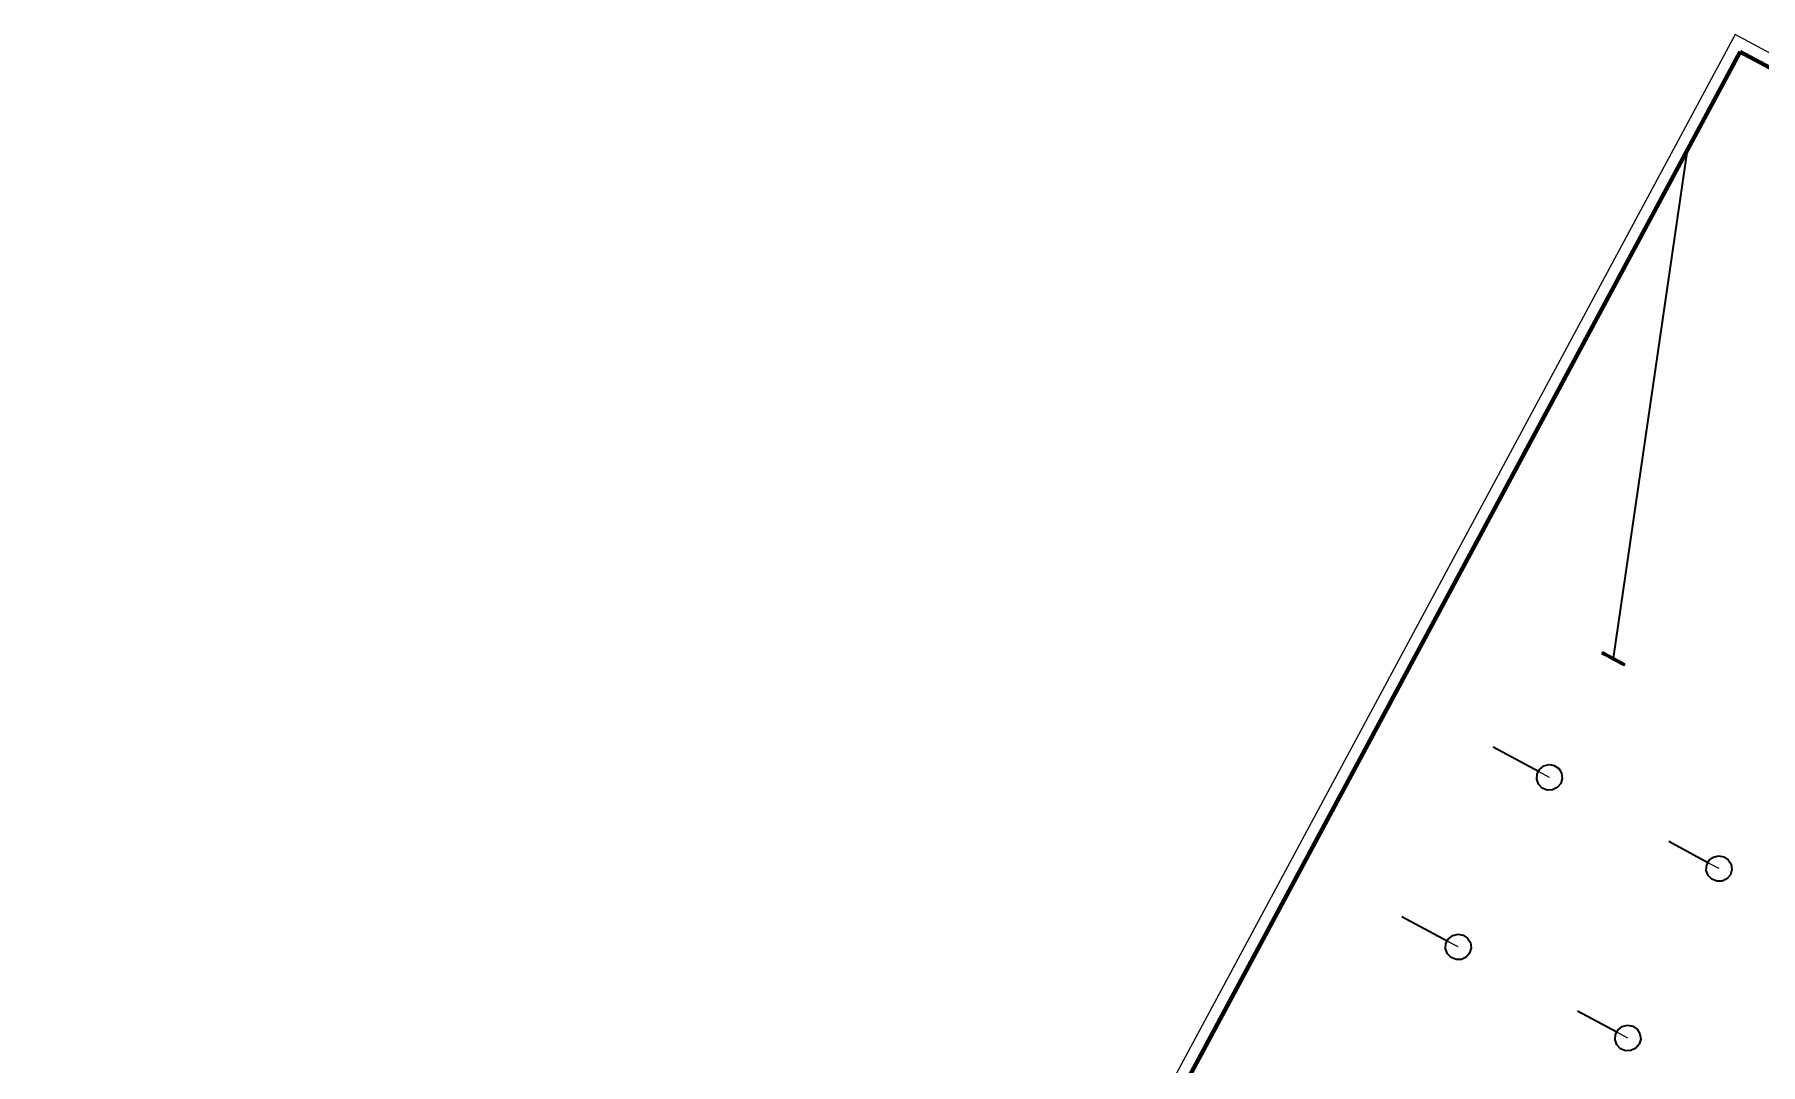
# Model space of a CAD drawing. Header units: metres. Extents: x 2711799 to 2711985, y 1236908 to 1237087.
# Drawn here: x 2711799.3 to 2711812.75, y 1236944.8 to 1236952.82 of the extents above; entities that cross this region are included whole.
import ezdxf

# ---------------------------------------------------------------- set-up
doc = ezdxf.new("R2010")
doc.units = ezdxf.units.M
doc.linetypes.add('AUSGEZOGEN', pattern=[0])
doc.linetypes.add('VERDECKT2_S2', pattern=[0.18, 0.1, -0.08])
for name, color, linetype, lineweight in [('XR$9$Beton Ansicht', 7, 'AUSGEZOGEN', 35), ('XR$9$Beton verdeckt vorne', 7, 'VERDECKT2_S2', 25), ('XR$9$STANDARD_1', 7, 'AUSGEZOGEN', 13)]:
    doc.layers.add(name, color=color, linetype=linetype, lineweight=lineweight)

msp = doc.modelspace()

# ---------------------------------------------------------------- linework, layer by layer
at = {"layer": 'XR$9$Beton Ansicht', "transparency": 33554687}
for p, q in [((2711811.6029, 1236947.9634, 640.05), (2711812.1778, 1236951.9219, 640.05)), ((2711811.5168, 1236948.0097, 640.05), (2711811.5121, 1236948.0009, 640.05)), ((2711811.5121, 1236948.0009, 640.05), (2711811.527, 1236947.9929, 640.05)), ((2711811.5317, 1236948.0017, 640.05), (2711811.5168, 1236948.0097, 640.05)), ((2711811.5317, 1236948.0017, 640.05), (2711811.527, 1236947.9929, 640.05)), ((2711811.527, 1236947.9929, 640.05), (2711811.5542, 1236947.9782, 640.05)), ((2711811.5589, 1236947.987, 640.05), (2711811.5317, 1236948.0017, 640.05)), ((2711811.5589, 1236947.987, 640.05), (2711811.5542, 1236947.9782, 640.05)), ((2711811.5542, 1236947.9782, 640.05), (2711811.589, 1236947.9595, 640.05)), ((2711811.5938, 1236947.9683, 640.05), (2711811.5589, 1236947.987, 640.05)), ((2711811.5938, 1236947.9683, 640.05), (2711811.589, 1236947.9595, 640.05)), ((2711811.589, 1236947.9595, 640.05), (2711811.6254, 1236947.9399, 640.05)), ((2711811.6302, 1236947.9487, 640.05), (2711811.5938, 1236947.9683, 640.05)), ((2711811.6302, 1236947.9487, 640.05), (2711811.6254, 1236947.9399, 640.05)), ((2711811.6254, 1236947.9399, 640.05), (2711811.6572, 1236947.9229, 640.05)), ((2711811.6619, 1236947.9317, 640.05), (2711811.6302, 1236947.9487, 640.05)), ((2711811.6619, 1236947.9317, 640.05), (2711811.6572, 1236947.9229, 640.05)), ((2711811.6572, 1236947.9229, 640.05), (2711811.6787, 1236947.9113, 640.05)), ((2711811.6834, 1236947.9201, 640.05), (2711811.6619, 1236947.9317, 640.05)), ((2711811.6834, 1236947.9201, 640.05), (2711811.6787, 1236947.9113, 640.05)), ((2711811.6787, 1236947.9113, 640.05), (2711811.6863, 1236947.9072, 640.05)), ((2711811.691, 1236947.916, 640.05), (2711811.6834, 1236947.9201, 640.05)), ((2711811.6863, 1236947.9072, 640.05), (2711811.691, 1236947.916, 640.05)), ((2711811.0171, 1236947.0802, 640.05), (2711810.6636, 1236947.2702, 640.05)), ((2711811.0072, 1236947.0619, 640.05), (2711811.0269, 1236947.0985, 640.05)), ((2711811.0269, 1236947.0985, 640.05), (2711811.0598, 1236947.124, 640.05)), ((2711811.0598, 1236947.124, 640.05), (2711811.1002, 1236947.1338, 640.05)), ((2711811.1002, 1236947.1338, 640.05), (2711811.1411, 1236947.1264, 640.05)), ((2711811.1411, 1236947.1264, 640.05), (2711811.1755, 1236947.103, 640.05)), ((2711811.1755, 1236947.103, 640.05), (2711811.1974, 1236947.0676, 640.05)), ((2711811.0041, 1236947.0204, 640.05), (2711811.0072, 1236947.0619, 640.05)), ((2711811.0182, 1236946.9813, 640.05), (2711811.0041, 1236947.0204, 640.05)), ((2711811.0469, 1236946.9512, 640.05), (2711811.0182, 1236946.9813, 640.05)), ((2711811.1913, 1236946.9865, 640.05), (2711811.1644, 1236946.9548, 640.05)), ((2711811.203, 1236947.0264, 640.05), (2711811.1913, 1236946.9865, 640.05)), ((2711811.1974, 1236947.0676, 640.05), (2711811.203, 1236947.0264, 640.05)), ((2711811.0854, 1236946.9355, 640.05), (2711811.0469, 1236946.9512, 640.05)), ((2711811.127, 1236946.9367, 640.05), (2711811.0854, 1236946.9355, 640.05)), ((2711811.1644, 1236946.9548, 640.05), (2711811.127, 1236946.9367, 640.05)), ((2711812.3382, 1236946.3699, 640.05), (2711812.0329, 1236946.5341, 640.05)), ((2711812.381, 1236946.4137, 640.05), (2711812.4214, 1236946.4235, 640.05)), ((2711812.4214, 1236946.4235, 640.05), (2711812.4623, 1236946.4161, 640.05)), ((2711812.3253, 1236946.3101, 640.05), (2711812.3284, 1236946.3516, 640.05)), ((2711812.3393, 1236946.271, 640.05), (2711812.3253, 1236946.3101, 640.05)), ((2711812.3284, 1236946.3516, 640.05), (2711812.3481, 1236946.3882, 640.05)), ((2711812.3481, 1236946.3882, 640.05), (2711812.381, 1236946.4137, 640.05)), ((2711812.4623, 1236946.4161, 640.05), (2711812.4967, 1236946.3927, 640.05)), ((2711812.4967, 1236946.3927, 640.05), (2711812.5185, 1236946.3573, 640.05)), ((2711812.5241, 1236946.3161, 640.05), (2711812.5125, 1236946.2762, 640.05)), ((2711812.5185, 1236946.3573, 640.05), (2711812.5241, 1236946.3161, 640.05)), ((2711812.3681, 1236946.2409, 640.05), (2711812.3393, 1236946.271, 640.05)), ((2711812.4066, 1236946.2252, 640.05), (2711812.3681, 1236946.2409, 640.05)), ((2711812.4481, 1236946.2264, 640.05), (2711812.4066, 1236946.2252, 640.05)), ((2711812.4856, 1236946.2445, 640.05), (2711812.4481, 1236946.2264, 640.05)), ((2711812.5125, 1236946.2762, 640.05), (2711812.4856, 1236946.2445, 640.05)), ((2711810.3068, 1236945.759, 640.05), (2711809.9533, 1236945.9491, 640.05)), ((2711810.2969, 1236945.7407, 640.05), (2711810.3166, 1236945.7774, 640.05)), ((2711810.3166, 1236945.7774, 640.05), (2711810.3495, 1236945.8028, 640.05)), ((2711810.3495, 1236945.8028, 640.05), (2711810.3899, 1236945.8127, 640.05)), ((2711810.3899, 1236945.8127, 640.05), (2711810.4308, 1236945.8053, 640.05)), ((2711810.4308, 1236945.8053, 640.05), (2711810.4652, 1236945.7819, 640.05)), ((2711810.4652, 1236945.7819, 640.05), (2711810.4871, 1236945.7465, 640.05)), ((2711810.4871, 1236945.7465, 640.05), (2711810.4927, 1236945.7053, 640.05)), ((2711810.2938, 1236945.6993, 640.05), (2711810.2969, 1236945.7407, 640.05)), ((2711810.3079, 1236945.6601, 640.05), (2711810.2938, 1236945.6993, 640.05)), ((2711810.3366, 1236945.6301, 640.05), (2711810.3079, 1236945.6601, 640.05)), ((2711810.3751, 1236945.6143, 640.05), (2711810.3366, 1236945.6301, 640.05)), ((2711810.4167, 1236945.6156, 640.05), (2711810.3751, 1236945.6143, 640.05)), ((2711810.4541, 1236945.6336, 640.05), (2711810.4167, 1236945.6156, 640.05)), ((2711810.481, 1236945.6654, 640.05), (2711810.4541, 1236945.6336, 640.05)), ((2711810.4927, 1236945.7053, 640.05), (2711810.481, 1236945.6654, 640.05)), ((2711811.6279, 1236945.0487, 640.05), (2711811.3226, 1236945.2129, 640.05)), ((2711811.6378, 1236945.067, 640.05), (2711811.6707, 1236945.0925, 640.05)), ((2711811.6707, 1236945.0925, 640.05), (2711811.7111, 1236945.1024, 640.05)), ((2711811.7111, 1236945.1024, 640.05), (2711811.752, 1236945.095, 640.05)), ((2711811.752, 1236945.095, 640.05), (2711811.7863, 1236945.0715, 640.05)), ((2711811.615, 1236944.989, 640.05), (2711811.6181, 1236945.0304, 640.05)), ((2711811.629, 1236944.9498, 640.05), (2711811.615, 1236944.989, 640.05)), ((2711811.6181, 1236945.0304, 640.05), (2711811.6378, 1236945.067, 640.05)), ((2711811.6578, 1236944.9198, 640.05), (2711811.629, 1236944.9498, 640.05)), ((2711811.8022, 1236944.9551, 640.05), (2711811.7753, 1236944.9233, 640.05)), ((2711811.7863, 1236945.0715, 640.05), (2711811.8082, 1236945.0362, 640.05)), ((2711811.8138, 1236944.995, 640.05), (2711811.8022, 1236944.9551, 640.05)), ((2711811.8082, 1236945.0362, 640.05), (2711811.8138, 1236944.995, 640.05)), ((2711811.6963, 1236944.904, 640.05), (2711811.6578, 1236944.9198, 640.05)), ((2711811.7378, 1236944.9053, 640.05), (2711811.6963, 1236944.904, 640.05)), ((2711811.7753, 1236944.9233, 640.05), (2711811.7378, 1236944.9053, 640.05))]:
    msp.add_line(p, q, dxfattribs=at)
at = {"layer": 'XR$9$Beton Ansicht', "color": 7, "linetype": 'AUSGEZOGEN', "lineweight": 35, "transparency": 33554687}
for p, q in [((2711811.6029, 1236947.9634, 640.05), (2711812.1778, 1236951.9219, 640.05)), ((2711811.5168, 1236948.0097, 640.05), (2711811.5121, 1236948.0009, 640.05)), ((2711811.5121, 1236948.0009, 640.05), (2711811.527, 1236947.9929, 640.05)), ((2711811.5317, 1236948.0017, 640.05), (2711811.5168, 1236948.0097, 640.05)), ((2711811.5317, 1236948.0017, 640.05), (2711811.527, 1236947.9929, 640.05)), ((2711811.527, 1236947.9929, 640.05), (2711811.5542, 1236947.9782, 640.05)), ((2711811.5589, 1236947.987, 640.05), (2711811.5317, 1236948.0017, 640.05)), ((2711811.5589, 1236947.987, 640.05), (2711811.5542, 1236947.9782, 640.05)), ((2711811.5542, 1236947.9782, 640.05), (2711811.589, 1236947.9595, 640.05)), ((2711811.5938, 1236947.9683, 640.05), (2711811.5589, 1236947.987, 640.05)), ((2711811.5938, 1236947.9683, 640.05), (2711811.589, 1236947.9595, 640.05)), ((2711811.589, 1236947.9595, 640.05), (2711811.6254, 1236947.9399, 640.05)), ((2711811.6302, 1236947.9487, 640.05), (2711811.5938, 1236947.9683, 640.05)), ((2711811.6302, 1236947.9487, 640.05), (2711811.6254, 1236947.9399, 640.05)), ((2711811.6254, 1236947.9399, 640.05), (2711811.6572, 1236947.9229, 640.05)), ((2711811.6619, 1236947.9317, 640.05), (2711811.6302, 1236947.9487, 640.05)), ((2711811.6619, 1236947.9317, 640.05), (2711811.6572, 1236947.9229, 640.05)), ((2711811.6572, 1236947.9229, 640.05), (2711811.6787, 1236947.9113, 640.05)), ((2711811.6834, 1236947.9201, 640.05), (2711811.6619, 1236947.9317, 640.05)), ((2711811.6834, 1236947.9201, 640.05), (2711811.6787, 1236947.9113, 640.05)), ((2711811.6787, 1236947.9113, 640.05), (2711811.6863, 1236947.9072, 640.05)), ((2711811.691, 1236947.916, 640.05), (2711811.6834, 1236947.9201, 640.05)), ((2711811.6863, 1236947.9072, 640.05), (2711811.691, 1236947.916, 640.05)), ((2711811.0171, 1236947.0802, 640.05), (2711810.6636, 1236947.2702, 640.05)), ((2711811.0072, 1236947.0619, 640.05), (2711811.0269, 1236947.0985, 640.05)), ((2711811.0269, 1236947.0985, 640.05), (2711811.0598, 1236947.124, 640.05)), ((2711811.0598, 1236947.124, 640.05), (2711811.1002, 1236947.1338, 640.05)), ((2711811.1002, 1236947.1338, 640.05), (2711811.1411, 1236947.1264, 640.05)), ((2711811.1411, 1236947.1264, 640.05), (2711811.1755, 1236947.103, 640.05)), ((2711811.1755, 1236947.103, 640.05), (2711811.1974, 1236947.0676, 640.05)), ((2711811.0041, 1236947.0204, 640.05), (2711811.0072, 1236947.0619, 640.05)), ((2711811.0182, 1236946.9813, 640.05), (2711811.0041, 1236947.0204, 640.05)), ((2711811.0469, 1236946.9512, 640.05), (2711811.0182, 1236946.9813, 640.05)), ((2711811.1913, 1236946.9865, 640.05), (2711811.1644, 1236946.9548, 640.05)), ((2711811.203, 1236947.0264, 640.05), (2711811.1913, 1236946.9865, 640.05)), ((2711811.1974, 1236947.0676, 640.05), (2711811.203, 1236947.0264, 640.05)), ((2711811.0854, 1236946.9355, 640.05), (2711811.0469, 1236946.9512, 640.05)), ((2711811.127, 1236946.9367, 640.05), (2711811.0854, 1236946.9355, 640.05)), ((2711811.1644, 1236946.9548, 640.05), (2711811.127, 1236946.9367, 640.05)), ((2711812.3382, 1236946.3699, 640.05), (2711812.0329, 1236946.5341, 640.05)), ((2711812.381, 1236946.4137, 640.05), (2711812.4214, 1236946.4235, 640.05)), ((2711812.4214, 1236946.4235, 640.05), (2711812.4623, 1236946.4161, 640.05)), ((2711812.3253, 1236946.3101, 640.05), (2711812.3284, 1236946.3516, 640.05)), ((2711812.3393, 1236946.271, 640.05), (2711812.3253, 1236946.3101, 640.05)), ((2711812.3284, 1236946.3516, 640.05), (2711812.3481, 1236946.3882, 640.05)), ((2711812.3481, 1236946.3882, 640.05), (2711812.381, 1236946.4137, 640.05)), ((2711812.4623, 1236946.4161, 640.05), (2711812.4967, 1236946.3927, 640.05)), ((2711812.4967, 1236946.3927, 640.05), (2711812.5185, 1236946.3573, 640.05)), ((2711812.5241, 1236946.3161, 640.05), (2711812.5125, 1236946.2762, 640.05)), ((2711812.5185, 1236946.3573, 640.05), (2711812.5241, 1236946.3161, 640.05)), ((2711812.3681, 1236946.2409, 640.05), (2711812.3393, 1236946.271, 640.05)), ((2711812.4066, 1236946.2252, 640.05), (2711812.3681, 1236946.2409, 640.05)), ((2711812.4481, 1236946.2264, 640.05), (2711812.4066, 1236946.2252, 640.05)), ((2711812.4856, 1236946.2445, 640.05), (2711812.4481, 1236946.2264, 640.05)), ((2711812.5125, 1236946.2762, 640.05), (2711812.4856, 1236946.2445, 640.05)), ((2711810.3068, 1236945.759, 640.05), (2711809.9533, 1236945.9491, 640.05)), ((2711810.2969, 1236945.7407, 640.05), (2711810.3166, 1236945.7774, 640.05)), ((2711810.3166, 1236945.7774, 640.05), (2711810.3495, 1236945.8028, 640.05)), ((2711810.3495, 1236945.8028, 640.05), (2711810.3899, 1236945.8127, 640.05)), ((2711810.3899, 1236945.8127, 640.05), (2711810.4308, 1236945.8053, 640.05)), ((2711810.4308, 1236945.8053, 640.05), (2711810.4652, 1236945.7819, 640.05)), ((2711810.4652, 1236945.7819, 640.05), (2711810.4871, 1236945.7465, 640.05)), ((2711810.4871, 1236945.7465, 640.05), (2711810.4927, 1236945.7053, 640.05)), ((2711810.2938, 1236945.6993, 640.05), (2711810.2969, 1236945.7407, 640.05)), ((2711810.3079, 1236945.6601, 640.05), (2711810.2938, 1236945.6993, 640.05)), ((2711810.3366, 1236945.6301, 640.05), (2711810.3079, 1236945.6601, 640.05)), ((2711810.3751, 1236945.6143, 640.05), (2711810.3366, 1236945.6301, 640.05)), ((2711810.4167, 1236945.6156, 640.05), (2711810.3751, 1236945.6143, 640.05)), ((2711810.4541, 1236945.6336, 640.05), (2711810.4167, 1236945.6156, 640.05)), ((2711810.481, 1236945.6654, 640.05), (2711810.4541, 1236945.6336, 640.05)), ((2711810.4927, 1236945.7053, 640.05), (2711810.481, 1236945.6654, 640.05)), ((2711811.6279, 1236945.0487, 640.05), (2711811.3226, 1236945.2129, 640.05)), ((2711811.6378, 1236945.067, 640.05), (2711811.6707, 1236945.0925, 640.05)), ((2711811.6707, 1236945.0925, 640.05), (2711811.7111, 1236945.1024, 640.05)), ((2711811.7111, 1236945.1024, 640.05), (2711811.752, 1236945.095, 640.05)), ((2711811.752, 1236945.095, 640.05), (2711811.7863, 1236945.0715, 640.05)), ((2711811.615, 1236944.989, 640.05), (2711811.6181, 1236945.0304, 640.05)), ((2711811.629, 1236944.9498, 640.05), (2711811.615, 1236944.989, 640.05)), ((2711811.6181, 1236945.0304, 640.05), (2711811.6378, 1236945.067, 640.05)), ((2711811.6578, 1236944.9198, 640.05), (2711811.629, 1236944.9498, 640.05)), ((2711811.8022, 1236944.9551, 640.05), (2711811.7753, 1236944.9233, 640.05)), ((2711811.7863, 1236945.0715, 640.05), (2711811.8082, 1236945.0362, 640.05)), ((2711811.8138, 1236944.995, 640.05), (2711811.8022, 1236944.9551, 640.05)), ((2711811.8082, 1236945.0362, 640.05), (2711811.8138, 1236944.995, 640.05)), ((2711811.6963, 1236944.904, 640.05), (2711811.6578, 1236944.9198, 640.05)), ((2711811.7378, 1236944.9053, 640.05), (2711811.6963, 1236944.904, 640.05)), ((2711811.7753, 1236944.9233, 640.05), (2711811.7378, 1236944.9053, 640.05))]:
    msp.add_line(p, q, dxfattribs=at)
at = {"layer": 'XR$9$Beton verdeckt vorne', "transparency": 33554687}
for p, q in [((2711811.1032, 1236947.0339, 640.05), (2711811.0171, 1236947.0802, 640.05)), ((2711812.4243, 1236946.3236, 640.05), (2711812.3382, 1236946.3699, 640.05)), ((2711810.3928, 1236945.7128, 640.05), (2711810.3068, 1236945.759, 640.05)), ((2711811.714, 1236945.0025, 640.05), (2711811.6279, 1236945.0487, 640.05))]:
    msp.add_line(p, q, dxfattribs=at)
at = {"layer": 'XR$9$Beton verdeckt vorne', "color": 7, "linetype": 'VERDECKT2_S2', "lineweight": 25, "transparency": 33554687}
for p, q in [((2711811.1032, 1236947.0339, 640.05), (2711811.0171, 1236947.0802, 640.05)), ((2711812.4243, 1236946.3236, 640.05), (2711812.3382, 1236946.3699, 640.05)), ((2711810.3928, 1236945.7128, 640.05), (2711810.3068, 1236945.759, 640.05)), ((2711811.714, 1236945.0025, 640.05), (2711811.6279, 1236945.0487, 640.05))]:
    msp.add_line(p, q, dxfattribs=at)
at = {"layer": 'XR$9$STANDARD_1', "color": 211, "linetype": 'AUSGEZOGEN', "lineweight": 100, "transparency": 33554687}
for p, q in [((2711799.4354, 1236928.2212, 640.05), (2711812.5903, 1236952.6891, 640.05)), ((2711812.5903, 1236952.6891, 640.05), (2711799.4354, 1236928.2212, 640.05)), ((2711812.5903, 1236952.6891, 640.05), (2711817.8469, 1236949.8629, 640.05)), ((2711812.5903, 1236952.6891, 640.05), (2711817.8469, 1236949.8629, 640.05))]:
    msp.add_line(p, q, dxfattribs=at)
at = {"layer": 'XR$9$STANDARD_1', "color": 211, "linetype": 'AUSGEZOGEN', "lineweight": 25, "transparency": 33554687}
for p, q in [((2711799.4354, 1236928.2212, 640.05), (2711812.5903, 1236952.6891, 640.05)), ((2711812.5903, 1236952.6891, 640.05), (2711799.4354, 1236928.2212, 640.05)), ((2711812.5903, 1236952.6891, 640.05), (2711817.8469, 1236949.8629, 640.05)), ((2711812.5903, 1236952.6891, 640.05), (2711817.8469, 1236949.8629, 640.05))]:
    msp.add_line(p, q, dxfattribs=at)
at = {"layer": 'XR$9$STANDARD_1', "color": 5, "linetype": 'AUSGEZOGEN', "lineweight": 25, "transparency": 33554687, "elevation": 0}
msp.add_lwpolyline([(2711812.5496, 1236952.8245), (2711799.3, 1236928.1805), (2711804.7327, 1236925.2596), (2711817.9824, 1236949.9036), (2711812.5496, 1236952.8245)], dxfattribs=at)

doc.saveas('drawing.dxf')
